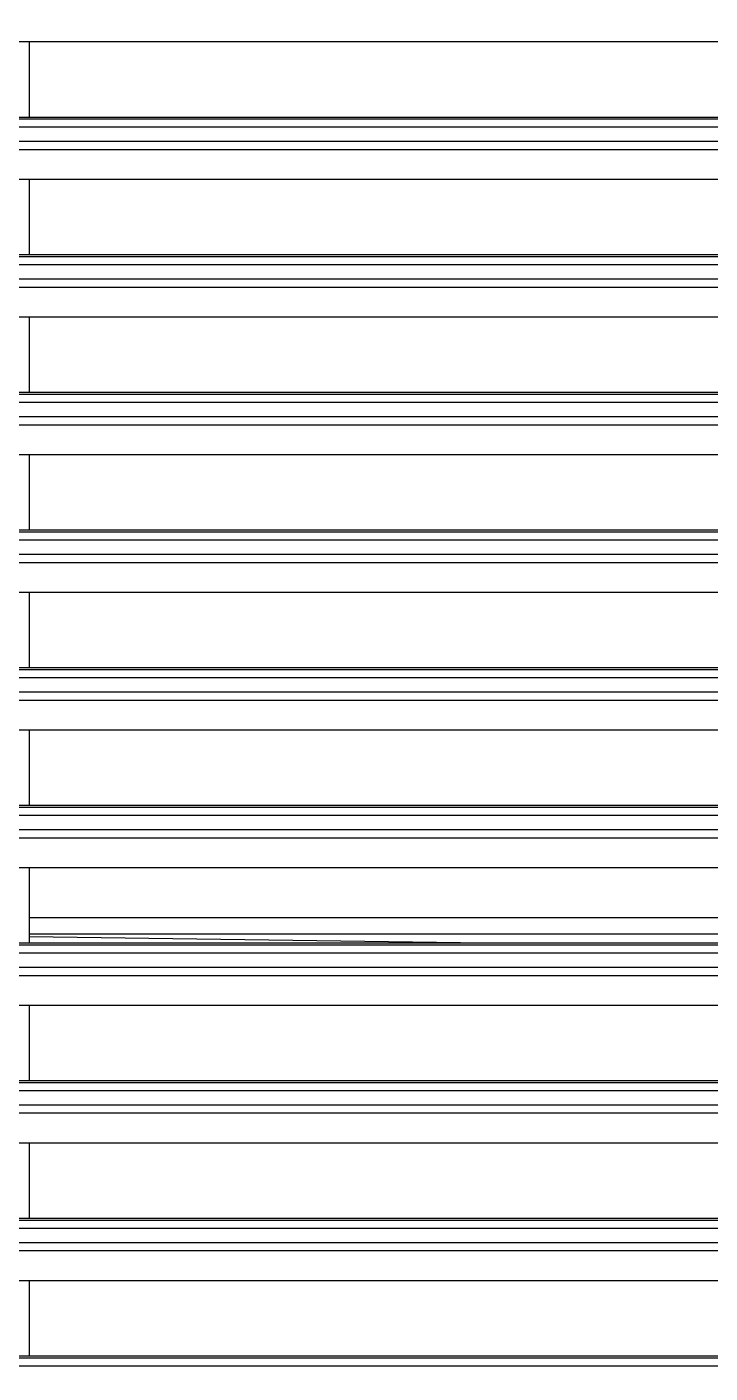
# Model space of a CAD drawing. Header units: millimetres. Extents: x -56261 to 196039, y 9480 to 100001.
# Drawn here: x 33892.7 to 33921.7, y 95795.2 to 95852.3 of the extents above; entities that cross this region are included whole.
import ezdxf

# ---------------------------------------------------------------- set-up
doc = ezdxf.new("R2010")
doc.units = ezdxf.units.MM
doc.set_wipeout_variables(frame=1)
doc.layers.add('SS-AIRCON', color=5, linetype='Continuous')
doc.layers.add('SS-TEXT', color=7, linetype='Continuous')

# ---------------------------------------------------------------- blocks, each defined once
blk = doc.blocks.new('I48T')
at = {"layer": 'SS-AIRCON', "color": 0, "linetype": 'Continuous'}
for p, q in [((599.9006, -86.18208), (-599.9007, -86.18208)), ((578.5326, -86.68017), (-578.5326, -86.68017)), ((-296.101, -86.79772), (-379.5009, -86.79772)), ((-298.85, -91.46102), (-298.85, -86.79772)), ((-379.5485, -91.46102), (-296.1486, -91.46102)), ((580.0736, -93.32954), (-580.0737, -93.32954)), ((-599.9007, -93.81793), (599.9006, -93.81793)), ((599.9006, -94.73208), (-599.9007, -94.73208)), ((578.5326, -95.23017), (-578.5326, -95.23017)), ((-296.101, -95.34772), (-379.5009, -95.34772)), ((-298.85, -100.01102), (-298.85, -95.34772)), ((-379.5485, -100.01102), (-296.1486, -100.01102)), ((580.0736, -101.87954), (-580.0737, -101.87954)), ((-599.9007, -102.36793), (599.9006, -102.36793)), ((599.9006, -103.28208), (-599.9007, -103.28208)), ((578.5326, -103.78017), (-578.5326, -103.78017)), ((-296.101, -103.89772), (-379.5009, -103.89772)), ((-298.85, -108.56102), (-298.85, -103.89772)), ((-379.5485, -108.56102), (-296.1486, -108.56102)), ((-599.9007, -110.91793), (599.9006, -110.91793)), ((580.0736, -110.42954), (-580.0737, -110.42954)), ((599.9006, -111.83208), (-599.9007, -111.83208)), ((578.5326, -112.33017), (-578.5326, -112.33017)), ((-296.101, -112.44772), (-379.5009, -112.44772)), ((-298.85, -112.84983), (-327.1103, -112.44772)), ((-298.85, -117.11102), (-298.85, -112.44772)), ((-298.85, -113.01629), (-387.4456, -113.01629)), ((-298.85, -114.01629), (-387.4456, -114.01629)), ((-379.5485, -117.11102), (-296.1486, -117.11102)), ((-599.9007, -119.46793), (599.9006, -119.46793)), ((580.0736, -118.97954), (-580.0737, -118.97954)), ((599.9006, -120.38208), (-599.9007, -120.38208)), ((578.5326, -120.88017), (-578.5326, -120.88017)), ((-296.101, -120.99772), (-379.5009, -120.99772)), ((-298.85, -125.66102), (-298.85, -120.99772)), ((-379.5485, -125.66102), (-296.1486, -125.66102)), ((580.0736, -127.52954), (-580.0737, -127.52954)), ((-599.9007, -128.01793), (599.9006, -128.01793)), ((599.9006, -128.93208), (-599.9007, -128.93208)), ((578.5326, -129.43017), (-578.5326, -129.43017)), ((-296.101, -129.54772), (-379.5009, -129.54772)), ((-298.85, -134.21102), (-298.85, -129.54772)), ((-379.5485, -134.21102), (-296.1486, -134.21102)), ((580.0736, -136.07954), (-580.0736, -136.07954)), ((-599.9007, -136.56793), (599.9006, -136.56793)), ((599.9006, -137.48208), (-599.9007, -137.48208)), ((578.5326, -137.98017), (-578.5326, -137.98017)), ((-296.101, -138.09772), (-379.5009, -138.09772)), ((-298.85, -142.76102), (-298.85, -138.09772)), ((-379.5485, -142.76102), (-296.1486, -142.76102)), ((580.0736, -144.62954), (-580.0736, -144.62954)), ((-599.9007, -145.11793), (599.9006, -145.11793)), ((599.9006, -146.03208), (-599.9007, -146.03208)), ((578.5326, -146.53017), (-578.5326, -146.53017)), ((-296.101, -146.64772), (-379.5009, -146.64772)), ((-298.85, -151.31102), (-298.85, -146.64772)), ((-379.5485, -151.31102), (-296.1486, -151.31102)), ((-599.9007, -153.66793), (599.9006, -153.66793)), ((580.0736, -153.17954), (-580.0736, -153.17954)), ((599.9006, -154.58208), (-599.9007, -154.58208)), ((578.5326, -155.08017), (-578.5326, -155.08017)), ((-296.101, -155.19772), (-379.5009, -155.19772)), ((-298.85, -159.86102), (-298.85, -155.19772)), ((-379.5485, -159.86102), (-296.1486, -159.86102)), ((-599.9007, -162.21793), (599.9006, -162.21793)), ((580.0736, -161.72954), (-580.0736, -161.72954)), ((599.9006, -163.13208), (-599.9007, -163.13208)), ((578.5326, -163.63017), (-578.5326, -163.63017)), ((-296.101, -163.74772), (-379.5009, -163.74772)), ((-298.85, -168.41102), (-298.85, -163.74772)), ((-379.5485, -168.41102), (-296.1486, -168.41102))]:
    blk.add_line(p, q, dxfattribs=at)
blk = doc.blocks.new('A$C43DE16F2')
blk.add_wipeout([(0, 14550), (0, 0), (29100, 0), (29100, 14550)]).dxf.layer = 'SS-TEXT'
at = {"layer": 'SS-TEXT', "linetype": 'Continuous', "xscale": 1.577261091527505, "yscale": 1.577261091527505, "zscale": 1.577261091527505, "rotation": 180}
blk.add_blockref('I48T', (11081.92, 7128.46), dxfattribs=at)

msp = doc.modelspace()

# ---------------------------------------------------------------- block references
at = {"layer": 'SS-TEXT', "xscale": 0.4331186193392458, "yscale": 0.4331186193392458, "zscale": 0.4331186193392458}
msp.add_blockref('A$C43DE16F2', (28888.861, 92649.191), dxfattribs=at)

doc.saveas('drawing.dxf')
